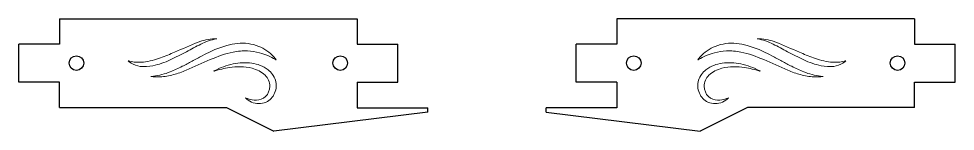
# Model space of a CAD drawing. Header units: millimetres. Extents: x -4 to 685, y -404 to 665.
# Drawn here: x 461.2 to 666.5, y 71.2 to 95.7 of the extents above; entities that cross this region are included whole.
import ezdxf

# ---------------------------------------------------------------- set-up
doc = ezdxf.new("R2010")
doc.units = ezdxf.units.MM
doc.layers.add('_U+56FE_U+5C42 1', color=7, linetype='Continuous')

# ---------------------------------------------------------------- blocks, each defined once
blk = doc.blocks.new('A$C5fad67fd')
at = {"layer": '_U+56FE_U+5C42 1', "lineweight": 0}
for points, knots in [([(996.1, 43.4), (989.7, 45.3), (983.4, 47.1), (977.1, 49.3), (933.4, 64.4), (892, 84.5), (853.5, 110), (823.8, 129.5), (795.2, 150.8), (767, 172.3), (743.7, 190.1), (721.6, 209.3), (699, 228), (675.6, 247.3), (652.5, 267), (628.8, 286), (608.4, 302.5), (587.7, 318.6), (566.7, 334.2), (530.2, 361.3), (491.7, 385.3), (451.1, 405.7), (400, 431.4), (346.6, 449.5), (289.2, 453.8), (259.8, 456), (230.4, 454.5), (201.3, 449.2), (152.2, 440.2), (107.2, 421.9), (67.5, 391.5), (59.7, 385.6), (52.7, 378.8), (45.3, 372.3), (45.6, 372), (45.8, 371.6), (46.1, 371.3), (47.2, 371.6), (48.3, 371.9), (49.3, 372.2), (93.2, 388.2), (138.3, 397.8), (185, 400.6), (217.1, 402.5), (249.1, 400.9), (280.9, 395.9), (319.3, 389.9), (356.3, 378.8), (392.2, 363.9), (451.7, 339.1), (506.1, 305.4), (558.7, 268.7), (616, 228.6), (672.8, 187.6), (730.3, 147.7), (759.9, 127.2), (791.2, 109.3), (823.6, 93.3), (855.3, 77.5), (887.9, 64.5), (922.1, 55.3), (946.3, 48.7), (970.8, 44.1), (996.1, 43.4)], [0, 0, 0, 0, 1, 1, 1, 2, 2, 2, 3, 3, 3, 4, 4, 4, 5, 5, 5, 6, 6, 6, 7, 7, 7, 8, 8, 8, 9, 9, 9, 10, 10, 10, 11, 11, 11, 12, 12, 12, 13, 13, 13, 14, 14, 14, 15, 15, 15, 16, 16, 16, 17, 17, 17, 18, 18, 18, 19, 19, 19, 20, 20, 20, 21, 21, 21, 21]), ([(996.1, 43.4), (970.8, 44.1), (946.3, 48.7), (922.1, 55.3), (887.9, 64.5), (855.3, 77.5), (823.6, 93.3), (791.2, 109.3), (759.9, 127.2), (730.3, 147.7), (672.8, 187.6), (616, 228.6), (558.7, 268.7), (506.1, 305.4), (451.7, 339.1), (392.2, 363.9), (356.3, 378.8), (319.3, 389.9), (280.9, 395.9), (249.1, 400.9), (217.1, 402.5), (185, 400.6), (138.3, 397.8), (93.2, 388.2), (49.3, 372.2), (48.3, 371.9), (47.2, 371.6), (46.1, 371.3), (45.8, 371.6), (45.6, 372), (45.3, 372.3), (52.7, 378.8), (59.7, 385.6), (67.5, 391.5), (107.2, 421.9), (152.2, 440.2), (201.3, 449.2), (230.4, 454.5), (259.8, 456), (289.2, 453.8), (346.6, 449.5), (400, 431.4), (451.1, 405.7), (491.7, 385.3), (530.2, 361.3), (566.7, 334.2), (587.7, 318.6), (608.4, 302.5), (628.8, 286), (652.5, 267), (675.6, 247.3), (699, 228), (721.6, 209.3), (743.7, 190.1), (767, 172.3), (795.2, 150.8), (823.8, 129.5), (853.5, 110), (892, 84.5), (933.4, 64.4), (977.1, 49.3), (983.4, 47.1), (989.7, 45.3), (996.1, 43.4)], [0, 0, 0, 0, 1, 1, 1, 2, 2, 2, 3, 3, 3, 4, 4, 4, 5, 5, 5, 6, 6, 6, 7, 7, 7, 8, 8, 8, 9, 9, 9, 10, 10, 10, 11, 11, 11, 12, 12, 12, 13, 13, 13, 14, 14, 14, 15, 15, 15, 16, 16, 16, 17, 17, 17, 18, 18, 18, 19, 19, 19, 20, 20, 20, 21, 21, 21, 21]), ([(542.4, 442), (542.2, 441.5), (542.1, 441.1), (542, 440.6), (542.5, 440.4), (543.1, 440.2), (543.6, 440), (585.3, 424.7), (622.9, 402), (657.6, 374.7), (691.6, 348), (724.2, 319.7), (758, 292.7), (795.7, 262.6), (833.4, 232.5), (872, 203.8), (911, 174.8), (952.5, 149.7), (997.3, 130.4), (1029.2, 116.6), (1062.2, 107.4), (1097, 105.3), (1123, 103.7), (1148.4, 107), (1172.6, 116.8), (1181.2, 120.2), (1189.3, 124.7), (1197.5, 128.7), (1194.6, 129.8), (1192.1, 130), (1189.7, 129.8), (1163.9, 127.3), (1138.3, 129.1), (1113, 134.6), (1065.5, 144.9), (1022, 165.2), (979.4, 187.7), (942.4, 207.3), (907.5, 230.6), (873.1, 254.4), (815.4, 294.3), (757.7, 334.1), (699.7, 373.5), (661.1, 399.8), (620.2, 421.4), (575.1, 434.2), (564.3, 437.3), (553.3, 439.4), (542.4, 442)], [0, 0, 0, 0, 1, 1, 1, 2, 2, 2, 3, 3, 3, 4, 4, 4, 5, 5, 5, 6, 6, 6, 7, 7, 7, 8, 8, 8, 9, 9, 9, 10, 10, 10, 11, 11, 11, 12, 12, 12, 13, 13, 13, 14, 14, 14, 15, 15, 15, 16, 16, 16, 16]), ([(542.4, 442), (553.3, 439.4), (564.3, 437.3), (575.1, 434.2), (620.2, 421.4), (661.1, 399.8), (699.7, 373.5), (757.7, 334.1), (815.4, 294.3), (873.1, 254.4), (907.5, 230.6), (942.4, 207.3), (979.4, 187.7), (1022, 165.2), (1065.5, 144.9), (1113, 134.6), (1138.3, 129.1), (1163.9, 127.3), (1189.7, 129.8), (1192.1, 130), (1194.6, 129.8), (1197.5, 128.7), (1189.3, 124.7), (1181.2, 120.2), (1172.6, 116.8), (1148.4, 107), (1123, 103.7), (1097, 105.3), (1062.2, 107.4), (1029.2, 116.6), (997.3, 130.4), (952.5, 149.7), (911, 174.8), (872, 203.8), (833.4, 232.5), (795.7, 262.6), (758, 292.7), (724.2, 319.7), (691.6, 348), (657.6, 374.7), (622.9, 402), (585.3, 424.7), (543.6, 440), (543.1, 440.2), (542.5, 440.4), (542, 440.6), (542.1, 441.1), (542.2, 441.5), (542.4, 442)], [0, 0, 0, 0, 1, 1, 1, 2, 2, 2, 3, 3, 3, 4, 4, 4, 5, 5, 5, 6, 6, 6, 7, 7, 7, 8, 8, 8, 9, 9, 9, 10, 10, 10, 11, 11, 11, 12, 12, 12, 13, 13, 13, 14, 14, 14, 15, 15, 15, 16, 16, 16, 16]), ([(223.3, 27.5), (214.6, 26), (207.5, 24.3), (200.3, 23.5), (178.4, 21.4), (156.6, 21.6), (134.9, 26.5), (108.1, 32.6), (85.1, 44.9), (69, 67.8), (50.4, 94.3), (47.7, 124.3), (52.6, 155), (58.2, 189.4), (77.7, 215.1), (106.5, 234), (140.5, 256.4), (178.8, 265), (218.6, 267.4), (250.1, 269.2), (281.3, 266.6), (312.4, 260.8), (341.6, 255.3), (370, 247.3), (397.9, 237.1), (436.1, 223.3), (472.8, 206), (508.2, 186.1), (509.6, 185.3), (511.2, 184.7), (512.8, 184.1), (513.1, 184.5), (513.4, 185), (513.8, 185.5), (512.7, 186.2), (511.5, 186.9), (510.5, 187.7), (468.4, 221.8), (423, 250.5), (373, 271.8), (327.2, 291.3), (279.8, 304.2), (229.9, 307), (181.8, 309.7), (135.5, 302.9), (92.1, 281.1), (61.1, 265.5), (35.7, 243.4), (18.6, 212.9), (0.4, 180.4), (-4.1, 145.6), (3.5, 109.3), (10.5, 75.3), (26.9, 46.9), (55.5, 26.7), (90.5, 2), (129.2, -5.1), (171, 3.5), (189.8, 7.3), (206.9, 14.9), (223.3, 27.5)], [0, 0, 0, 0, 1, 1, 1, 2, 2, 2, 3, 3, 3, 4, 4, 4, 5, 5, 5, 6, 6, 6, 7, 7, 7, 8, 8, 8, 9, 9, 9, 10, 10, 10, 11, 11, 11, 12, 12, 12, 13, 13, 13, 14, 14, 14, 15, 15, 15, 16, 16, 16, 17, 17, 17, 18, 18, 18, 19, 19, 19, 20, 20, 20, 20]), ([(223.3, 27.5), (206.9, 14.9), (189.8, 7.3), (171, 3.5), (129.2, -5.1), (90.5, 2), (55.5, 26.7), (26.9, 46.9), (10.5, 75.3), (3.5, 109.3), (-4.1, 145.6), (0.4, 180.4), (18.6, 212.9), (35.7, 243.4), (61.1, 265.5), (92.1, 281.1), (135.5, 302.9), (181.8, 309.7), (229.9, 307), (279.8, 304.2), (327.2, 291.3), (373, 271.8), (423, 250.5), (468.4, 221.8), (510.5, 187.7), (511.5, 186.9), (512.7, 186.2), (513.8, 185.5), (513.4, 185), (513.1, 184.5), (512.8, 184.1), (511.2, 184.7), (509.6, 185.3), (508.2, 186.1), (472.8, 206), (436.1, 223.3), (397.9, 237.1), (370, 247.3), (341.6, 255.3), (312.4, 260.8), (281.3, 266.6), (250.1, 269.2), (218.6, 267.4), (178.8, 265), (140.5, 256.4), (106.5, 234), (77.7, 215.1), (58.2, 189.4), (52.6, 155), (47.7, 124.3), (50.4, 94.3), (69, 67.8), (85.1, 44.9), (108.1, 32.6), (134.9, 26.5), (156.6, 21.6), (178.4, 21.4), (200.3, 23.5), (207.5, 24.3), (214.6, 26), (223.3, 27.5)], [0, 0, 0, 0, 1, 1, 1, 2, 2, 2, 3, 3, 3, 4, 4, 4, 5, 5, 5, 6, 6, 6, 7, 7, 7, 8, 8, 8, 9, 9, 9, 10, 10, 10, 11, 11, 11, 12, 12, 12, 13, 13, 13, 14, 14, 14, 15, 15, 15, 16, 16, 16, 17, 17, 17, 18, 18, 18, 19, 19, 19, 20, 20, 20, 20])]:
    blk.add_open_spline(points, degree=3, knots=knots, dxfattribs=at)

msp = doc.modelspace()

# ---------------------------------------------------------------- linework, layer by layer
at = {"color": 0}
for p, q in [((470.17, 95.74), (470.17, 90.2)), ((470.17, 95.74), (535.37, 95.74)), ((535.37, 95.74), (535.37, 90.2)), ((592.36, 95.74), (592.36, 90.2)), ((657.56, 95.74), (592.36, 95.74)), ((657.56, 95.74), (657.56, 90.2)), ((470.17, 90.2), (461.21, 90.2)), ((461.21, 81.89), (461.21, 90.2)), ((535.37, 90.2), (544.33, 90.2)), ((544.33, 81.89), (544.33, 90.2)), ((592.36, 90.2), (583.4, 90.2)), ((583.4, 81.89), (583.4, 90.2)), ((657.56, 90.2), (666.52, 90.2)), ((666.52, 81.89), (666.52, 90.2)), ((470.17, 81.89), (461.21, 81.89)), ((470.17, 76.35), (470.17, 81.89)), ((535.37, 81.89), (544.33, 81.89)), ((535.37, 81.89), (535.37, 76.29)), ((592.36, 81.89), (583.4, 81.89)), ((592.36, 81.89), (592.36, 76.29)), ((657.56, 81.89), (666.52, 81.89)), ((657.56, 76.35), (657.56, 81.89)), ((470.17, 76.35), (506.75, 76.35)), ((506.75, 76.35), (517.14, 71.16)), ((535.37, 76.29), (550.87, 76.29)), ((550.87, 75.3), (550.87, 76.29)), ((576.86, 75.3), (576.86, 76.29)), ((592.36, 76.29), (576.86, 76.29)), ((620.98, 76.35), (610.59, 71.16)), ((657.56, 76.35), (620.98, 76.35))]:
    msp.add_line(p, q, dxfattribs=at)
at = {"color": 0, "linetype": 'Continuous'}
for p, q in [((550.87, 75.3), (517.14, 71.16)), ((576.86, 75.3), (610.59, 71.16))]:
    msp.add_line(p, q, dxfattribs=at)
at = {"color": 0}
for centre in [(473.85, 86.05), (531.68, 86.05), (596.05, 86.05), (653.88, 86.05)]:
    msp.add_circle(centre, 1.6, dxfattribs=at)

# ---------------------------------------------------------------- block references
at = {"yscale": 0.0275, "zscale": 0.0225}
for p, xscale, rotation in [((516.8, 76.51), -0.0275, 348.5363214267927), ((610.93, 76.51), 0.0275, 11.4636785732073)]:
    msp.add_blockref('A$C5fad67fd', p, dxfattribs=dict(at, xscale=xscale, rotation=rotation))

doc.saveas('drawing.dxf')
